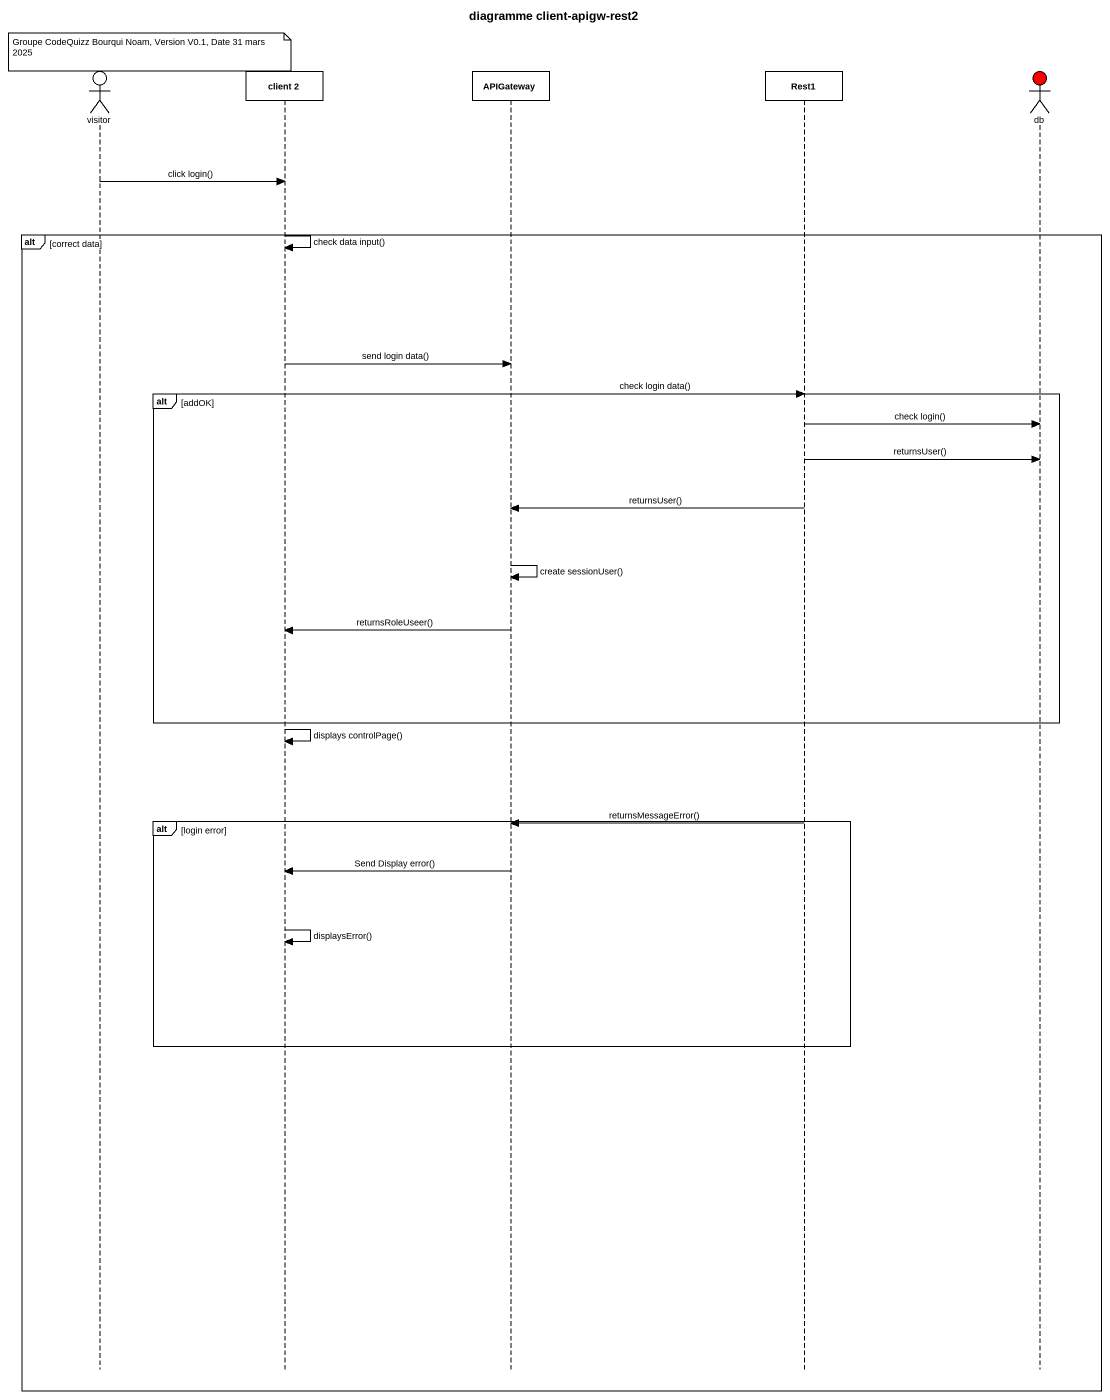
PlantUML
@startuml
title diagramme client-apigw-rest2
hide footbox
actor visitor
participant "client 2" as client_2
participant APIGateway
participant Rest1
actor db #FF0000

note over visitor : Groupe CodeQuizz Bourqui Noam, Version V0.1, Date 31 mars 2025
visitor -> client_2 : click login()
alt correct data
  client_2 -> client_2 : check data input()
  client_2 -> APIGateway : send login data()
  alt addOK
    APIGateway -> Rest1 : check login data()
    Rest1 -> db : check login()
    Rest1 -> db : returnsUser()
    Rest1 -> APIGateway : returnsUser()
    APIGateway -> APIGateway : create sessionUser()
    APIGateway -> client_2 : returnsRoleUseer()
  end
  client_2 -> client_2 : displays controlPage()
  alt login error
    Rest1 -> APIGateway : returnsMessageError()
    APIGateway -> client_2 : Send Display error()
    client_2 -> client_2 : displaysError()
  end
end
@enduml
